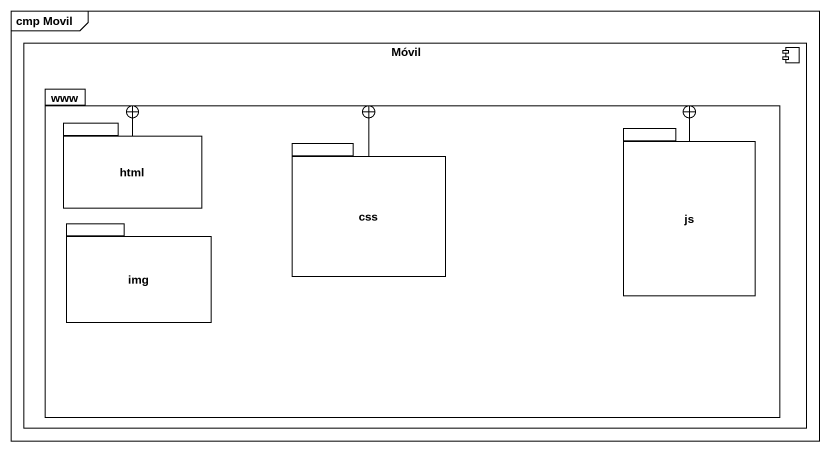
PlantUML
@startuml
mainframe cmp Movil
component Móvil {
  package www {
    package html {
    }
    package css {
    }
    package js {
    }
    package img {
    }
  }
}
html -right-+ www
css --+ www
js -left-+ www
@enduml
